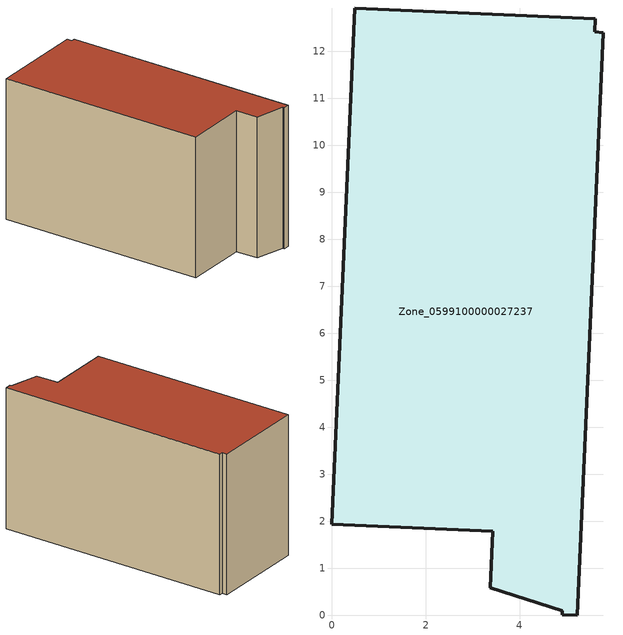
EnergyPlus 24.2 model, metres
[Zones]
Zone_0599100000027237
 floor ground (C_G): 3.42,1.78 0,1.93 0.49,12.92 5.61,12.7 5.59,12.42 5.78,12.4 5.22,0 4.9,0.01 4.9,0.09 3.37,0.58 z1.07
 wall outside (C_F): 0,1.93 3.42,1.78 3.37,0.58 4.9,0.09 4.9,0.01 5.22,0 5.78,12.4 5.59,12.42 5.61,12.7 0.49,12.92 0,1.93 z1.07:8.58
 roof outside (C_R): 5.22,0 5.78,12.4 5.59,12.42 5.61,12.7 0.49,12.92 0,1.93 3.42,1.78 3.37,0.58 4.9,0.09 4.9,0.01 z8.58
[BUILDING]
Pand.0599100000027237: North Axis=0; Terrain=City; Loads Convergence Tolerance Value=0.04; Temperature Convergence Tolerance Value=0.4; Solar Distribution=FullExterior; Maximum Number of Warmup Days=25; Minimum Number of Warmup Days=1
[Site:Location]
Rotterdam.The.Hague.AP_ZH_NLD Design_Conditions: Latitude=51.96; Longitude=4.45; Time Zone=1; Elevation=-4.5
[SITE:GROUNDTEMPERATURE:BUILDINGSURFACE]
18, 18, 18, 18, 18, 18, 18, 18, 18, 18, 18, 18
[MATERIAL] Thermal Absorptance=0.9; Solar Absorptance=0.7; Visible Absorptance=0.7
Name | Roughness | Thickness | Conductivity | Density | Specific Heat
G.TC.1975-1991 | MediumSmooth | 0.15 | 0.288461 | 540 | 1210
F.TC.1975-1991 | Rough | 0.3 | 0.230769 | 1920 | 840
R.TC.1975-1991 | MediumRough | 0.2 | 0.153846 | 1500 | 1000
[CONSTRUCTION]
C_G: G.TC.1975-1991
C_F: F.TC.1975-1991
C_R: R.TC.1975-1991
[ZONE]
Zone_0599100000027237: Type=1; Multiplier=1; Ceiling Height=Autocalculate; Volume=Autocalculate; Floor Area=autocalculate; Part of Total Floor Area=Yes
[ZONEINFILTRATION:DESIGNFLOWRATE]
Infil_Zone_0599100000027237: Zone or ZoneList or Space or SpaceList=Zone_0599100000027237; Schedule=AlwaysOn; Design Flow Rate Calculation Method=Flow/Area; Flow Rate per Floor Area=0.003; Constant Term Coefficient=1; Temperature Term Coefficient=0; Velocity Term Coefficient=0; Velocity Squared Term Coefficient=0
[HVACTEMPLATE:ZONE:IDEALLOADSAIRSYSTEM]
Zone_0599100000027237: Maximum Heating Supply Air Temperature=50; Minimum Cooling Supply Air Temperature=13; Maximum Heating Supply Air Humidity Ratio=0.0156; Minimum Cooling Supply Air Humidity Ratio=0.0077; Heating Limit=NoLimit; Cooling Limit=NoLimit; Dehumidification Control Type=ConstantSensibleHeatRatio; Cooling Sensible Heat Ratio=0.7; Dehumidification Setpoint=60; Humidification Control Type=None; Humidification Setpoint=30; Outdoor Air Method=None; Outdoor Air Flow Rate per Person=0.00944; Outdoor Air Flow Rate per Zone Floor Area=0; Outdoor Air Flow Rate per Zone=0; Demand Controlled Ventilation Type=None; Outdoor Air Economizer Type=NoEconomizer; Heat Recovery Type=None; Sensible Heat Recovery Effectiveness=0.7; Latent Heat Recovery Effectiveness=0.65
[ZONECONTROL:THERMOSTAT]
ThermostatControl_Zone_0599100000027237: Zone or ZoneList=Zone_0599100000027237; Control Type Schedule=DualSetpointControlType; Control 1=Thermostat_Zone_0599100000027237; Temperature Difference Between Cutout And Setpoint=0
[THERMOSTATSETPOINT:DUALSETPOINT]
Thermostat_Zone_0599100000027237: Heating Setpoint Temperature Schedule=HeatingSetpoint_Zone_0599100000027237; Cooling Setpoint Temperature Schedule=CoolingSetpoint_Zone_0599100000027237
[SCHEDULE:COMPACT]
HeatingSetpoint_Zone_0599100000027237: Through: 12/31, For: AllDays, Until: 24:00, 21
CoolingSetpoint_Zone_0599100000027237: Through: 12/31, For: AllDays, Until: 24:00, 24
DualSetpointControlType: Through: 12/31, For: AllDays, Until: 24:00, 4
AlwaysOn: Through: 12/31, For: AllDays, Until: 24:00, 1
